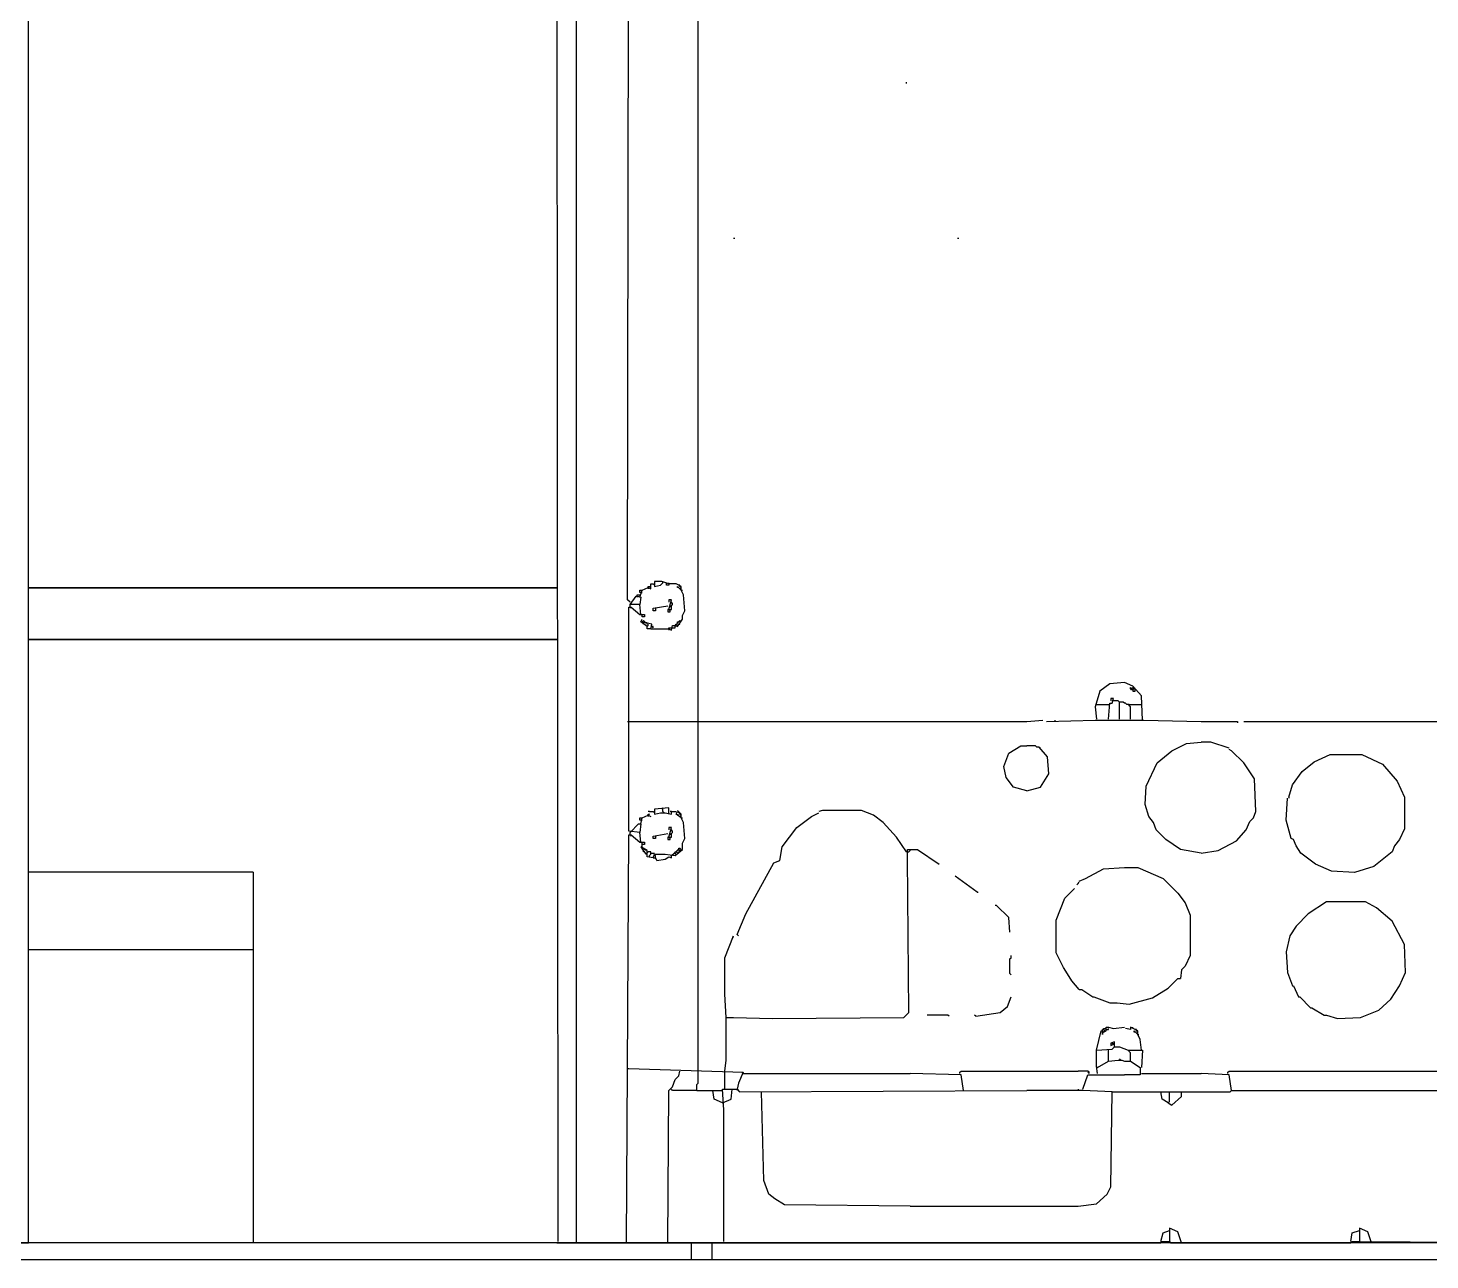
# Model space of a CAD drawing. Extents: x 3792242 to 5145247, y -1546315 to -1031918.
# Drawn here: x 3993451 to 3994265, y -1489490 to -1488775 of the extents above; entities that cross this region are included whole.
import ezdxf

# ---------------------------------------------------------------- set-up
doc = ezdxf.new("R2010")
doc.units = 0
doc.header["$MEASUREMENT"] = 0
doc.layers.add('TENKÁ', color=7, linetype='CONTINUOUS')
doc.layers.add('ZZ-chladenie', color=133, linetype='CONTINUOUS')

msp = doc.modelspace()

# ---------------------------------------------------------------- linework, layer by layer
at = {"layer": 'TENKÁ'}
for p, q in [((3993451.781, -1489100.108), (3993758.766, -1489100.108)), ((3993758.766, -1489100.108), (3993451.781, -1489100.108)), ((3993451.781, -1489130.108), (3993758.792, -1489130.108)), ((3993758.792, -1489130.108), (3993451.781, -1489130.108)), ((3993758.792, -1489130.108), (3993451.781, -1489130.108)), ((3993582.044, -1489265.108), (3993451.781, -1489265.108)), ((3993582.044, -1489265.108), (3993582.044, -1489480.108)), ((3993582.044, -1489310.108), (3993451.781, -1489310.108))]:
    msp.add_line(p, q, dxfattribs=at)
at = {"layer": 'ZZ-chladenie'}
for p, q in [((3993769.687, -1489480.108), (3993769.687, -1487790.604)), ((3993451.781, -1489480.108), (3993451.781, -1487813.216)), ((3993759.088, -1489479.401), (3993757.674, -1487811.803)), ((3993840.348, -1489380.476), (3993840.348, -1487813.216)), ((3993799.365, -1489107.018), (3993800.071, -1488670.333)), ((3993961.178, -1488807.416), (3993961.178, -1488806.709)), ((3993860.84, -1488897.155), (3993861.546, -1488897.155)), ((3993990.855, -1488897.155), (3993991.562, -1488897.155)), ((3993807.844, -1489101.366), (3993811.377, -1489099.952)), ((3993811.377, -1489099.952), (3993811.377, -1489099.245)), ((3993811.377, -1489099.245), (3993812.79, -1489099.245)), ((3993811.377, -1489099.952), (3993811.377, -1489100.659)), ((3993811.377, -1489099.952), (3993812.79, -1489100.659)), ((3993812.79, -1489100.659), (3993812.79, -1489097.832)), ((3993812.79, -1489097.832), (3993814.203, -1489097.832)), ((3993814.203, -1489097.832), (3993814.91, -1489098.538)), ((3993819.149, -1489096.419), (3993814.91, -1489096.419)), ((3993814.91, -1489096.419), (3993814.91, -1489099.245)), ((3993814.91, -1489099.245), (3993818.443, -1489098.538)), ((3993818.443, -1489098.538), (3993819.856, -1489097.125)), ((3993823.389, -1489097.832), (3993819.149, -1489096.419)), ((3993819.856, -1489097.125), (3993819.856, -1489096.419)), ((3993821.976, -1489098.538), (3993821.976, -1489097.125)), ((3993823.389, -1489098.538), (3993821.976, -1489098.538)), ((3993823.389, -1489097.832), (3993823.389, -1489097.125)), ((3993823.389, -1489097.832), (3993823.389, -1489098.538)), ((3993827.629, -1489097.832), (3993823.389, -1489097.832)), ((3993830.456, -1489099.245), (3993827.629, -1489097.832)), ((3993828.335, -1489099.952), (3993828.335, -1489099.245)), ((3993830.456, -1489101.366), (3993828.335, -1489099.245)), ((3993829.042, -1489099.952), (3993828.335, -1489099.952)), ((3993829.749, -1489098.538), (3993829.042, -1489098.538)), ((3993829.749, -1489099.245), (3993829.749, -1489098.538)), ((3993830.456, -1489099.952), (3993829.749, -1489099.245)), ((3993829.749, -1489100.659), (3993830.456, -1489099.952)), ((3993830.456, -1489101.366), (3993829.749, -1489100.659)), ((3993830.456, -1489101.366), (3993830.456, -1489099.245)), ((3993800.778, -1489108.432), (3993799.365, -1489107.018)), ((3993800.778, -1489109.845), (3993804.31, -1489104.898)), ((3993804.31, -1489104.898), (3993805.017, -1489104.898)), ((3993805.017, -1489104.898), (3993805.017, -1489104.192)), ((3993805.017, -1489104.192), (3993806.431, -1489104.192)), ((3993805.017, -1489104.898), (3993805.017, -1489105.605)), ((3993805.017, -1489104.898), (3993807.138, -1489105.605)), ((3993806.431, -1489102.779), (3993806.431, -1489101.366)), ((3993806.431, -1489101.366), (3993807.844, -1489101.366)), ((3993806.431, -1489105.605), (3993807.844, -1489101.366)), ((3993807.138, -1489102.779), (3993806.431, -1489102.779)), ((3993806.431, -1489104.192), (3993807.138, -1489104.192)), ((3993807.138, -1489105.605), (3993806.431, -1489109.845)), ((3993807.138, -1489102.779), (3993807.844, -1489102.779)), ((3993823.389, -1489112.671), (3993824.802, -1489107.018)), ((3993824.802, -1489107.018), (3993823.389, -1489107.018)), ((3993823.389, -1489107.018), (3993823.389, -1489108.432)), ((3993825.509, -1489109.138), (3993824.802, -1489108.432)), ((3993824.802, -1489108.432), (3993824.802, -1489109.138)), ((3993825.509, -1489109.845), (3993825.509, -1489109.138)), ((3993830.456, -1489101.366), (3993831.162, -1489101.366)), ((3993831.869, -1489104.192), (3993830.456, -1489101.366)), ((3993832.575, -1489113.377), (3993831.869, -1489104.192)), ((3993800.071, -1489241.274), (3993800.071, -1489111.258)), ((3993800.071, -1489111.258), (3993801.484, -1489111.258)), ((3993800.778, -1489111.258), (3993800.778, -1489109.845)), ((3993806.431, -1489109.845), (3993800.778, -1489109.845)), ((3993800.778, -1489111.258), (3993801.484, -1489111.964)), ((3993801.484, -1489111.258), (3993806.431, -1489115.497)), ((3993807.138, -1489115.497), (3993806.431, -1489109.845)), ((3993806.431, -1489115.497), (3993809.257, -1489115.497)), ((3993807.844, -1489116.911), (3993807.844, -1489115.497)), ((3993809.257, -1489116.911), (3993807.844, -1489116.911)), ((3993809.257, -1489115.497), (3993809.257, -1489116.911)), ((3993814.203, -1489111.964), (3993822.683, -1489110.551)), ((3993814.203, -1489113.377), (3993814.203, -1489111.964)), ((3993815.617, -1489113.377), (3993814.203, -1489113.377)), ((3993815.617, -1489111.964), (3993815.617, -1489113.377)), ((3993823.389, -1489112.671), (3993822.683, -1489112.671)), ((3993822.683, -1489112.671), (3993822.683, -1489114.084)), ((3993822.683, -1489114.084), (3993824.096, -1489114.084)), ((3993824.096, -1489113.377), (3993823.389, -1489112.671)), ((3993823.389, -1489112.671), (3993824.096, -1489112.671)), ((3993823.389, -1489112.671), (3993824.802, -1489112.671)), ((3993824.096, -1489111.258), (3993824.096, -1489110.551)), ((3993824.096, -1489114.084), (3993824.096, -1489113.377)), ((3993824.802, -1489110.551), (3993825.509, -1489109.845)), ((3993824.802, -1489112.671), (3993824.802, -1489110.551)), ((3993831.162, -1489116.204), (3993832.575, -1489113.377)), ((3993831.162, -1489118.324), (3993831.162, -1489116.204)), ((3993807.138, -1489119.737), (3993807.844, -1489118.324)), ((3993810.67, -1489122.563), (3993807.138, -1489119.737)), ((3993807.844, -1489119.737), (3993808.551, -1489119.03)), ((3993808.551, -1489120.444), (3993807.844, -1489119.737)), ((3993809.964, -1489120.444), (3993808.551, -1489119.03)), ((3993808.551, -1489120.444), (3993809.257, -1489119.737)), ((3993808.551, -1489121.15), (3993808.551, -1489120.444)), ((3993809.257, -1489121.15), (3993808.551, -1489121.15)), ((3993809.257, -1489119.737), (3993809.964, -1489120.444)), ((3993809.964, -1489121.857), (3993809.257, -1489121.15)), ((3993810.67, -1489120.444), (3993809.964, -1489120.444)), ((3993813.497, -1489121.15), (3993809.964, -1489120.444)), ((3993810.67, -1489122.563), (3993809.964, -1489121.857)), ((3993810.67, -1489121.15), (3993810.67, -1489120.444)), ((3993810.67, -1489122.563), (3993811.377, -1489121.857)), ((3993810.67, -1489123.977), (3993810.67, -1489122.563)), ((3993812.79, -1489123.977), (3993810.67, -1489123.977)), ((3993811.377, -1489121.857), (3993811.377, -1489121.15)), ((3993812.79, -1489123.977), (3993813.497, -1489121.15)), ((3993812.79, -1489123.977), (3993823.389, -1489123.977)), ((3993814.203, -1489122.563), (3993813.497, -1489122.563)), ((3993813.497, -1489122.563), (3993814.203, -1489123.27)), ((3993814.203, -1489123.27), (3993814.203, -1489122.563)), ((3993823.389, -1489123.977), (3993823.389, -1489123.27)), ((3993823.389, -1489123.27), (3993824.802, -1489123.27)), ((3993823.389, -1489123.977), (3993823.389, -1489124.684)), ((3993823.389, -1489123.977), (3993824.802, -1489124.684)), ((3993824.802, -1489124.684), (3993825.509, -1489121.857)), ((3993824.802, -1489123.27), (3993826.922, -1489123.27)), ((3993825.509, -1489121.857), (3993826.922, -1489121.857)), ((3993826.922, -1489121.857), (3993829.749, -1489119.03)), ((3993826.922, -1489121.857), (3993827.629, -1489121.15)), ((3993826.922, -1489123.27), (3993826.922, -1489121.857)), ((3993826.922, -1489121.857), (3993828.335, -1489122.563)), ((3993827.629, -1489121.15), (3993828.335, -1489121.857)), ((3993828.335, -1489122.563), (3993831.162, -1489118.324)), ((3993828.335, -1489120.444), (3993828.335, -1489119.737)), ((3993828.335, -1489119.737), (3993829.042, -1489119.737)), ((3993828.335, -1489121.857), (3993829.042, -1489121.15)), ((3993829.042, -1489121.15), (3993829.749, -1489121.15)), ((3993829.749, -1489119.03), (3993829.749, -1489120.444)), ((3993829.749, -1489121.15), (3993829.749, -1489120.444)), ((3994079.182, -1489155.774), (3994073.529, -1489160.014)), ((3994087.661, -1489155.068), (3994079.182, -1489155.774)), ((3994092.607, -1489157.187), (3994087.661, -1489155.068)), ((3994091.194, -1489158.601), (3994091.194, -1489157.894)), ((3994091.194, -1489157.894), (3994091.901, -1489158.601)), ((3994091.901, -1489158.601), (3994092.607, -1489157.894)), ((3994097.554, -1489162.84), (3994092.607, -1489157.187)), ((3994092.607, -1489157.894), (3994093.314, -1489158.601)), ((3994073.529, -1489160.014), (3994070.703, -1489169.2)), ((3994081.302, -1489164.254), (3994079.889, -1489164.254)), ((3994079.889, -1489164.254), (3994079.889, -1489165.667)), ((3994080.595, -1489167.08), (3994081.302, -1489164.254)), ((3994084.128, -1489165.667), (3994080.595, -1489165.667)), ((3994084.835, -1489166.373), (3994084.128, -1489165.667)), ((3994091.901, -1489159.307), (3994091.194, -1489158.601)), ((3994091.901, -1489158.601), (3994092.607, -1489159.307)), ((3994092.607, -1489159.307), (3994091.901, -1489159.307)), ((3994092.607, -1489159.307), (3994093.314, -1489158.601)), ((3994092.607, -1489159.307), (3994092.607, -1489160.014)), ((3994092.607, -1489160.014), (3994094.021, -1489160.014)), ((3994094.021, -1489158.601), (3994093.314, -1489158.601)), ((3994094.021, -1489159.307), (3994094.021, -1489158.601)), ((3994094.021, -1489160.014), (3994094.021, -1489159.307)), ((3994098.26, -1489176.972), (3994097.554, -1489162.84)), ((3994070.703, -1489169.2), (3994071.41, -1489176.266)), ((3994071.41, -1489167.786), (3994078.475, -1489167.786)), ((3994078.475, -1489176.266), (3994079.182, -1489167.08)), ((3994078.475, -1489167.786), (3994079.182, -1489167.786)), ((3994079.182, -1489167.786), (3994079.182, -1489167.08)), ((3994079.182, -1489167.08), (3994080.595, -1489167.08)), ((3994086.955, -1489166.373), (3994084.835, -1489166.373)), ((3994084.835, -1489176.266), (3994084.835, -1489166.373)), ((3994087.661, -1489167.08), (3994086.955, -1489166.373)), ((3994088.368, -1489167.08), (3994087.661, -1489167.08)), ((3994089.074, -1489167.786), (3994088.368, -1489167.08)), ((3994090.488, -1489167.786), (3994089.074, -1489167.786)), ((3994090.488, -1489168.493), (3994090.488, -1489167.786)), ((3994090.488, -1489167.786), (3994097.554, -1489167.786)), ((3994091.194, -1489169.2), (3994090.488, -1489168.493)), ((3994091.194, -1489176.266), (3994091.194, -1489169.2)), ((3993799.365, -1489177.679), (3993840.348, -1489177.679)), ((3993840.348, -1489177.679), (3993931.501, -1489177.679)), ((3993931.501, -1489177.679), (3994031.132, -1489177.679)), ((3994031.132, -1489177.679), (3994040.319, -1489176.972)), ((3994042.438, -1489177.679), (3994070.703, -1489176.972)), ((3994047.385, -1489176.972), (3994047.385, -1489177.679)), ((3994070.703, -1489176.972), (3994098.967, -1489176.972)), ((3994098.967, -1489176.972), (3994132.178, -1489177.679)), ((3994132.178, -1489177.679), (3994153.376, -1489177.679)), ((3994153.376, -1489177.679), (3994153.376, -1489178.386)), ((3994156.909, -1489177.679), (3994316.603, -1489177.679)), ((3994115.219, -1489194.638), (3994123.698, -1489190.398)), ((3994123.698, -1489190.398), (3994132.178, -1489189.691)), ((3994137.83, -1489189.691), (3994132.178, -1489189.691)), ((3994148.43, -1489193.224), (3994137.83, -1489189.691)), ((3994017.707, -1489203.824), (3994020.533, -1489196.051)), ((3994020.533, -1489196.051), (3994027.599, -1489191.811)), ((3994027.599, -1489191.811), (3994031.132, -1489191.811)), ((3994036.079, -1489191.811), (3994031.132, -1489191.811)), ((3994036.785, -1489192.518), (3994036.079, -1489191.811)), ((3994038.198, -1489192.518), (3994036.785, -1489192.518)), ((3994038.198, -1489192.518), (3994038.905, -1489193.224)), ((3994043.145, -1489198.171), (3994038.198, -1489192.518)), ((3994043.851, -1489208.063), (3994043.145, -1489198.171)), ((3994106.739, -1489201.704), (3994115.219, -1489194.638)), ((3994149.843, -1489194.638), (3994148.43, -1489193.931)), ((3994156.909, -1489201.704), (3994149.843, -1489194.638)), ((3994197.892, -1489200.997), (3994207.078, -1489196.758)), ((3994207.078, -1489196.758), (3994225.45, -1489196.758)), ((3994225.45, -1489196.758), (3994237.462, -1489202.411)), ((3994019.12, -1489210.183), (3994017.707, -1489203.824)), ((3994100.38, -1489215.129), (3994106.739, -1489201.704)), ((3994163.268, -1489210.89), (3994156.909, -1489201.704)), ((3994185.173, -1489214.422), (3994190.826, -1489206.65)), ((3994190.826, -1489206.65), (3994197.892, -1489200.997)), ((3994237.462, -1489202.411), (3994245.942, -1489212.303)), ((3994023.36, -1489215.836), (3994019.12, -1489210.183)), ((3994038.905, -1489215.836), (3994043.851, -1489208.063)), ((3994163.975, -1489229.968), (3994163.268, -1489210.89)), ((3994183.053, -1489221.489), (3994185.173, -1489214.422)), ((3994245.942, -1489212.303), (3994250.182, -1489221.489)), ((3994031.132, -1489217.956), (3994023.36, -1489215.836)), ((3994031.132, -1489217.956), (3994038.905, -1489215.836)), ((3994099.673, -1489225.729), (3994100.38, -1489215.129)), ((3994181.64, -1489234.915), (3994182.347, -1489222.195)), ((3994183.053, -1489221.489), (3994183.053, -1489222.195)), ((3994250.182, -1489221.489), (3994250.182, -1489239.861)), ((3993812.083, -1489229.968), (3993811.377, -1489229.968)), ((3993812.083, -1489229.968), (3993814.203, -1489229.968)), ((3993814.203, -1489229.968), (3993814.91, -1489230.674)), ((3993823.389, -1489227.848), (3993814.91, -1489228.555)), ((3993814.91, -1489228.555), (3993814.91, -1489231.381)), ((3993814.91, -1489231.381), (3993818.443, -1489230.674)), ((3993818.443, -1489230.674), (3993821.269, -1489230.674)), ((3993819.856, -1489228.555), (3993819.149, -1489227.848)), ((3993819.856, -1489229.968), (3993819.856, -1489228.555)), ((3993819.856, -1489229.968), (3993820.563, -1489230.674)), ((3993821.269, -1489230.674), (3993824.802, -1489231.381)), ((3993823.389, -1489231.381), (3993823.389, -1489227.848)), ((3993824.802, -1489229.968), (3993824.096, -1489229.968)), ((3993824.802, -1489231.381), (3993824.802, -1489229.968)), ((3993824.802, -1489229.968), (3993827.629, -1489229.968)), ((3993827.629, -1489231.381), (3993828.335, -1489229.968)), ((3993830.456, -1489231.381), (3993828.335, -1489229.261)), ((3993828.335, -1489229.968), (3993829.042, -1489230.674)), ((3993829.749, -1489230.674), (3993829.042, -1489230.674)), ((3993829.749, -1489231.381), (3993829.749, -1489230.674)), ((3993906.062, -1489232.795), (3993910.302, -1489230.674)), ((3993912.422, -1489229.261), (3993910.302, -1489229.968)), ((3993935.033, -1489229.261), (3993912.422, -1489229.261)), ((3993942.1, -1489232.088), (3993935.033, -1489229.261)), ((3994101.794, -1489232.795), (3994099.673, -1489225.729)), ((3994162.562, -1489233.502), (3994163.975, -1489229.968)), ((3993800.778, -1489241.981), (3993805.724, -1489237.034)), ((3993805.724, -1489237.034), (3993807.138, -1489237.034)), ((3993806.431, -1489234.915), (3993806.431, -1489233.502)), ((3993806.431, -1489233.502), (3993807.844, -1489233.502)), ((3993807.138, -1489234.915), (3993806.431, -1489234.915)), ((3993807.138, -1489237.034), (3993806.431, -1489241.981)), ((3993807.138, -1489237.034), (3993807.844, -1489233.502)), ((3993807.138, -1489234.915), (3993807.844, -1489234.915)), ((3993807.844, -1489233.502), (3993811.377, -1489232.088)), ((3993811.377, -1489232.088), (3993811.377, -1489231.381)), ((3993811.377, -1489231.381), (3993812.083, -1489231.381)), ((3993812.083, -1489231.381), (3993811.377, -1489232.088)), ((3993811.377, -1489232.088), (3993811.377, -1489232.795)), ((3993811.377, -1489232.088), (3993812.79, -1489232.795)), ((3993823.389, -1489244.807), (3993824.802, -1489239.154)), ((3993824.802, -1489239.154), (3993823.389, -1489239.154)), ((3993823.389, -1489239.154), (3993823.389, -1489240.568)), ((3993830.456, -1489233.502), (3993827.629, -1489231.381)), ((3993828.335, -1489232.088), (3993828.335, -1489231.381)), ((3993829.042, -1489232.088), (3993828.335, -1489232.088)), ((3993830.456, -1489232.088), (3993829.749, -1489231.381)), ((3993829.749, -1489232.795), (3993830.456, -1489232.088)), ((3993830.456, -1489233.502), (3993829.749, -1489232.795)), ((3993830.456, -1489233.502), (3993830.456, -1489231.381)), ((3993830.456, -1489233.502), (3993831.162, -1489233.502)), ((3993831.869, -1489236.328), (3993830.456, -1489233.502)), ((3993832.575, -1489245.513), (3993831.869, -1489236.328)), ((3993889.104, -1489250.46), (3993897.583, -1489239.154)), ((3993897.583, -1489239.154), (3993906.062, -1489232.795)), ((3993947.753, -1489236.328), (3993942.1, -1489232.088)), ((3993955.525, -1489244.807), (3993947.753, -1489236.328)), ((3994104.62, -1489236.328), (3994101.794, -1489232.795)), ((3994106.033, -1489240.568), (3994104.62, -1489236.328)), ((3994158.322, -1489240.568), (3994160.442, -1489235.621)), ((3994160.442, -1489235.621), (3994162.562, -1489233.502)), ((3994184.467, -1489245.513), (3994181.64, -1489234.915)), ((3993799.365, -1489379.063), (3993800.071, -1489243.394)), ((3993806.431, -1489241.981), (3993800.071, -1489241.274)), ((3993800.071, -1489243.394), (3993801.484, -1489243.394)), ((3993800.778, -1489243.394), (3993800.778, -1489241.981)), ((3993800.778, -1489243.394), (3993801.484, -1489244.1)), ((3993801.484, -1489243.394), (3993806.431, -1489247.633)), ((3993807.138, -1489247.633), (3993806.431, -1489241.981)), ((3993814.203, -1489244.1), (3993822.683, -1489242.687)), ((3993814.203, -1489245.513), (3993814.203, -1489244.1)), ((3993815.617, -1489245.513), (3993814.203, -1489245.513)), ((3993815.617, -1489244.1), (3993815.617, -1489245.513)), ((3993823.389, -1489244.807), (3993822.683, -1489244.807)), ((3993822.683, -1489244.807), (3993822.683, -1489246.22)), ((3993822.683, -1489246.22), (3993824.096, -1489246.22)), ((3993824.096, -1489245.513), (3993823.389, -1489244.807)), ((3993823.389, -1489244.807), (3993824.096, -1489244.807)), ((3993823.389, -1489244.807), (3993824.802, -1489244.807)), ((3993824.096, -1489243.394), (3993824.096, -1489242.687)), ((3993824.096, -1489246.22), (3993824.096, -1489245.513)), ((3993825.509, -1489241.274), (3993824.802, -1489240.568)), ((3993824.802, -1489240.568), (3993824.802, -1489241.274)), ((3993824.802, -1489242.687), (3993825.509, -1489241.981)), ((3993824.802, -1489244.807), (3993824.802, -1489242.687)), ((3993825.509, -1489241.981), (3993825.509, -1489241.274)), ((3993831.162, -1489248.34), (3993832.575, -1489245.513)), ((3993961.178, -1489253.286), (3993955.525, -1489244.807)), ((3994111.686, -1489246.22), (3994106.033, -1489240.568)), ((3994120.165, -1489251.873), (3994111.686, -1489246.22)), ((3994142.07, -1489252.58), (3994152.669, -1489246.927)), ((3994152.669, -1489246.927), (3994158.322, -1489240.568)), ((3994185.88, -1489246.22), (3994184.467, -1489245.513)), ((3994187.293, -1489249.753), (3994185.88, -1489246.22)), ((3994247.355, -1489246.22), (3994244.529, -1489249.753)), ((3994250.182, -1489239.861), (3994247.355, -1489246.22)), ((3993806.431, -1489247.633), (3993809.257, -1489247.633)), ((3993810.67, -1489252.58), (3993807.138, -1489250.46)), ((3993807.138, -1489250.46), (3993809.964, -1489254.699)), ((3993807.844, -1489249.047), (3993807.844, -1489247.633)), ((3993807.844, -1489250.46), (3993807.844, -1489249.047)), ((3993809.257, -1489249.047), (3993807.844, -1489249.047)), ((3993807.844, -1489251.873), (3993808.551, -1489251.166)), ((3993808.551, -1489252.58), (3993807.844, -1489251.873)), ((3993808.551, -1489251.166), (3993809.257, -1489251.873)), ((3993808.551, -1489253.286), (3993808.551, -1489252.58)), ((3993809.257, -1489253.286), (3993808.551, -1489253.286)), ((3993809.257, -1489247.633), (3993809.257, -1489249.047)), ((3993809.964, -1489251.873), (3993809.257, -1489251.873)), ((3993809.964, -1489252.58), (3993809.964, -1489251.873)), ((3993809.964, -1489254.699), (3993811.377, -1489253.286)), ((3993810.67, -1489256.113), (3993810.67, -1489252.58)), ((3993812.79, -1489253.286), (3993811.377, -1489253.286)), ((3993812.083, -1489255.406), (3993812.79, -1489254.699)), ((3993812.083, -1489256.113), (3993812.083, -1489255.406)), ((3993812.79, -1489254.699), (3993812.79, -1489253.286)), ((3993812.79, -1489253.993), (3993814.91, -1489253.993)), ((3993814.203, -1489256.82), (3993814.91, -1489254.699)), ((3993814.91, -1489254.699), (3993821.269, -1489254.699)), ((3993815.617, -1489255.406), (3993814.91, -1489255.406)), ((3993815.617, -1489256.82), (3993815.617, -1489255.406)), ((3993821.269, -1489254.699), (3993826.922, -1489255.406)), ((3993824.802, -1489255.406), (3993829.749, -1489251.166)), ((3993824.802, -1489256.82), (3993824.802, -1489255.406)), ((3993826.922, -1489255.406), (3993831.162, -1489251.873)), ((3993826.922, -1489253.993), (3993826.922, -1489253.286)), ((3993826.922, -1489253.286), (3993827.629, -1489253.286)), ((3993826.922, -1489253.993), (3993826.922, -1489254.699)), ((3993827.629, -1489253.286), (3993828.335, -1489252.58)), ((3993827.629, -1489253.286), (3993828.335, -1489253.993)), ((3993828.335, -1489252.58), (3993829.042, -1489251.873)), ((3993828.335, -1489253.993), (3993829.042, -1489253.286)), ((3993829.042, -1489251.873), (3993829.042, -1489251.166)), ((3993829.042, -1489251.166), (3993829.749, -1489251.166)), ((3993829.042, -1489253.286), (3993829.749, -1489253.286)), ((3993830.456, -1489251.873), (3993829.749, -1489251.166)), ((3993829.749, -1489252.58), (3993830.456, -1489251.873)), ((3993829.749, -1489253.286), (3993829.749, -1489252.58)), ((3993831.162, -1489251.873), (3993831.162, -1489248.34)), ((3993887.691, -1489258.233), (3993889.104, -1489250.46)), ((3993961.178, -1489253.286), (3993962.592, -1489253.286)), ((3993961.885, -1489256.82), (3993961.885, -1489251.873)), ((3993961.885, -1489251.873), (3993967.537, -1489251.873)), ((3993962.592, -1489253.286), (3993963.298, -1489252.58)), ((3993963.298, -1489252.58), (3993963.298, -1489251.873)), ((3993967.537, -1489251.873), (3993980.257, -1489260.352)), ((3994132.178, -1489253.993), (3994120.165, -1489251.873)), ((3994132.178, -1489253.993), (3994142.07, -1489252.58)), ((3994190.12, -1489253.993), (3994187.293, -1489249.753)), ((3994198.599, -1489260.352), (3994190.12, -1489253.993)), ((3994243.116, -1489253.286), (3994232.516, -1489261.765)), ((3994244.529, -1489249.753), (3994243.116, -1489253.286)), ((3993814.203, -1489256.82), (3993810.67, -1489256.113)), ((3993814.203, -1489256.82), (3993815.617, -1489256.82)), ((3993815.617, -1489256.82), (3993815.617, -1489257.526)), ((3993815.617, -1489256.82), (3993816.323, -1489258.233)), ((3993816.323, -1489258.233), (3993821.269, -1489257.526)), ((3993821.269, -1489257.526), (3993823.389, -1489256.113)), ((3993823.389, -1489256.113), (3993824.802, -1489256.82)), ((3993867.906, -1489289.323), (3993884.158, -1489259.646)), ((3993884.158, -1489259.646), (3993887.691, -1489258.233)), ((3993962.592, -1489346.558), (3993961.885, -1489256.82)), ((3994065.05, -1489268.831), (3994075.649, -1489263.179)), ((3994075.649, -1489263.179), (3994087.661, -1489262.472)), ((3994087.661, -1489262.472), (3994095.434, -1489262.472)), ((3994095.434, -1489262.472), (3994110.273, -1489268.831)), ((3994207.785, -1489264.592), (3994198.599, -1489260.352)), ((3994232.516, -1489261.765), (3994221.21, -1489265.299)), ((3994002.162, -1489276.604), (3993989.442, -1489267.418)), ((3994060.103, -1489272.365), (3994060.81, -1489271.658)), ((3994060.81, -1489271.658), (3994061.516, -1489270.952)), ((3994061.516, -1489270.245), (3994065.05, -1489268.831)), ((3994110.273, -1489268.831), (3994118.752, -1489277.311)), ((3994221.21, -1489265.299), (3994207.785, -1489264.592)), ((3994002.162, -1489276.604), (3994002.868, -1489276.604)), ((3994048.091, -1489292.856), (3994053.037, -1489280.138)), ((3994053.037, -1489280.138), (3994058.69, -1489274.485)), ((3994118.752, -1489277.311), (3994122.991, -1489282.964)), ((3994013.467, -1489284.377), (3994012.76, -1489284.377)), ((3994020.533, -1489291.443), (3994013.467, -1489284.377)), ((3994122.991, -1489282.964), (3994125.818, -1489290.03)), ((3994204.959, -1489282.257), (3994194.359, -1489289.323)), ((3994227.57, -1489282.257), (3994204.959, -1489282.257)), ((3994233.93, -1489285.79), (3994227.57, -1489282.257)), ((3994243.116, -1489293.563), (3994233.93, -1489285.79)), ((3993862.959, -1489301.336), (3993867.906, -1489289.323)), ((3994021.24, -1489299.922), (3994020.533, -1489291.443)), ((3994048.091, -1489311.935), (3994048.091, -1489292.856)), ((3994125.818, -1489290.03), (3994125.818, -1489313.348)), ((3994187.293, -1489296.39), (3994183.76, -1489302.042)), ((3994194.359, -1489289.323), (3994187.293, -1489296.39)), ((3994250.182, -1489306.988), (3994243.116, -1489293.563)), ((3993855.893, -1489314.761), (3993860.84, -1489302.042)), ((3993860.133, -1489302.749), (3993860.84, -1489302.749)), ((3993862.959, -1489301.336), (3993863.666, -1489302.042)), ((3994183.76, -1489302.042), (3994181.64, -1489311.229)), ((3994052.331, -1489320.414), (3994048.091, -1489311.935)), ((3994181.64, -1489311.229), (3994182.347, -1489323.24)), ((3994250.888, -1489323.24), (3994250.182, -1489306.988)), ((3993855.893, -1489335.96), (3993855.893, -1489314.761)), ((3994021.24, -1489315.468), (3994021.946, -1489314.761)), ((3994021.24, -1489323.947), (3994021.24, -1489315.468)), ((3994021.946, -1489314.761), (3994021.946, -1489313.348)), ((3994053.744, -1489322.534), (3994052.331, -1489320.414)), ((3994122.991, -1489319.708), (3994120.872, -1489321.827)), ((3994125.818, -1489313.348), (3994122.991, -1489319.708)), ((3994021.946, -1489324.654), (3994021.24, -1489323.947)), ((3994057.277, -1489328.187), (3994053.744, -1489322.534)), ((3994061.516, -1489333.133), (3994057.277, -1489328.187)), ((3994113.099, -1489332.426), (3994118.752, -1489326.774)), ((3994118.752, -1489326.774), (3994120.165, -1489326.774)), ((3994120.872, -1489321.827), (3994120.165, -1489326.774)), ((3994182.347, -1489323.24), (3994185.173, -1489331.013)), ((3994247.355, -1489331.013), (3994250.888, -1489323.24)), ((3993856.6, -1489349.385), (3993855.893, -1489335.96)), ((3994061.516, -1489333.133), (3994062.93, -1489333.133)), ((3994062.93, -1489333.133), (3994069.289, -1489337.373)), ((3994103.913, -1489338.079), (3994113.099, -1489332.426)), ((3994185.173, -1489331.013), (3994185.88, -1489331.013)), ((3994185.88, -1489331.013), (3994188.707, -1489337.373)), ((3994242.409, -1489338.786), (3994247.355, -1489331.013)), ((3994015.587, -1489346.558), (3994019.827, -1489343.026)), ((3994019.827, -1489343.026), (3994021.946, -1489337.373)), ((3994069.289, -1489337.373), (3994069.996, -1489337.373)), ((3994069.996, -1489337.373), (3994079.182, -1489340.906)), ((3994079.182, -1489340.906), (3994083.421, -1489340.906)), ((3994083.421, -1489340.906), (3994090.488, -1489341.613)), ((3994090.488, -1489341.613), (3994103.913, -1489338.079)), ((3994188.707, -1489337.373), (3994189.413, -1489337.373)), ((3994189.413, -1489337.373), (3994195.773, -1489343.732)), ((3994195.773, -1489343.732), (3994196.479, -1489343.732)), ((3994196.479, -1489343.732), (3994203.546, -1489347.972)), ((3994224.743, -1489349.385), (3994235.343, -1489345.145)), ((3994235.343, -1489345.145), (3994242.409, -1489338.786)), ((3993856.6, -1489355.745), (3993856.6, -1489349.385)), ((3993856.6, -1489349.385), (3993860.84, -1489349.385)), ((3993860.84, -1489349.385), (3993883.451, -1489350.092)), ((3993883.451, -1489350.092), (3993959.765, -1489349.385)), ((3993959.765, -1489349.385), (3993962.592, -1489346.558)), ((3993985.203, -1489347.972), (3993973.19, -1489347.972)), ((3993985.91, -1489348.679), (3993985.203, -1489347.972)), ((3994001.455, -1489348.679), (3994000.748, -1489347.972)), ((3994001.455, -1489348.679), (3994015.587, -1489346.558)), ((3994203.546, -1489347.972), (3994204.959, -1489347.972)), ((3994204.959, -1489347.972), (3994211.318, -1489350.092)), ((3994211.318, -1489350.092), (3994224.743, -1489349.385)), ((3993856.6, -1489374.117), (3993856.6, -1489355.745)), ((3994071.41, -1489368.464), (3994074.236, -1489357.158)), ((3994074.236, -1489357.158), (3994074.942, -1489357.158)), ((3994074.942, -1489357.158), (3994074.942, -1489356.451)), ((3994074.942, -1489356.451), (3994075.649, -1489356.451)), ((3994074.942, -1489357.158), (3994074.942, -1489359.278)), ((3994074.942, -1489359.278), (3994074.942, -1489357.158)), ((3994075.649, -1489356.451), (3994075.649, -1489355.745)), ((3994075.649, -1489355.745), (3994077.062, -1489355.745)), ((3994076.355, -1489357.158), (3994075.649, -1489356.451)), ((3994075.649, -1489357.865), (3994076.355, -1489357.158)), ((3994075.649, -1489357.865), (3994077.062, -1489357.158)), ((3994077.062, -1489357.158), (3994077.062, -1489355.038)), ((3994077.062, -1489355.038), (3994078.475, -1489355.038)), ((3994077.062, -1489356.451), (3994078.475, -1489356.451)), ((3994078.475, -1489355.038), (3994081.302, -1489355.745)), ((3994078.475, -1489356.451), (3994078.475, -1489355.745)), ((3994081.302, -1489355.745), (3994087.661, -1489355.038)), ((3994091.194, -1489356.451), (3994088.368, -1489355.745)), ((3994095.434, -1489357.158), (3994091.194, -1489355.038)), ((3994091.194, -1489355.038), (3994091.194, -1489356.451)), ((3994092.607, -1489355.745), (3994092.607, -1489355.038)), ((3994093.314, -1489357.865), (3994093.314, -1489357.158)), ((3994095.434, -1489359.278), (3994093.314, -1489357.158)), ((3994094.021, -1489357.865), (3994093.314, -1489357.865)), ((3994094.728, -1489356.451), (3994094.021, -1489356.451)), ((3994094.728, -1489357.158), (3994094.728, -1489356.451)), ((3994095.434, -1489357.865), (3994094.728, -1489357.158)), ((3994094.728, -1489358.571), (3994095.434, -1489357.865)), ((3994095.434, -1489359.278), (3994094.728, -1489358.571)), ((3994095.434, -1489359.278), (3994095.434, -1489357.158)), ((3994095.434, -1489359.278), (3994096.141, -1489359.278)), ((3994096.847, -1489362.104), (3994095.434, -1489359.278)), ((3994071.41, -1489368.464), (3994080.595, -1489367.757)), ((3994071.41, -1489377.649), (3994071.41, -1489368.464)), ((3994078.475, -1489374.823), (3994078.475, -1489368.464)), ((3994082.008, -1489363.517), (3994079.889, -1489364.224)), ((3994079.889, -1489364.224), (3994079.889, -1489365.638)), ((3994079.889, -1489365.638), (3994081.302, -1489364.931)), ((3994081.302, -1489364.931), (3994080.595, -1489364.224)), ((3994080.595, -1489367.757), (3994082.008, -1489366.344)), ((3994082.008, -1489366.344), (3994082.008, -1489363.517)), ((3994082.008, -1489366.344), (3994084.835, -1489366.344)), ((3994084.835, -1489366.344), (3994089.781, -1489368.464)), ((3994089.781, -1489368.464), (3994098.26, -1489368.464)), ((3994090.488, -1489369.17), (3994090.488, -1489368.464)), ((3994091.194, -1489369.877), (3994090.488, -1489369.17)), ((3994097.554, -1489368.464), (3994096.847, -1489362.104)), ((3994098.26, -1489368.464), (3994097.554, -1489378.356)), ((3993855.893, -1489380.476), (3993856.6, -1489374.117)), ((3994072.116, -1489381.889), (3994071.41, -1489377.649)), ((3994072.116, -1489378.356), (3994078.475, -1489374.823)), ((3994078.475, -1489374.823), (3994084.128, -1489374.117)), ((3994084.128, -1489374.117), (3994086.248, -1489374.117)), ((3994084.835, -1489373.41), (3994085.541, -1489374.117)), ((3994086.248, -1489374.117), (3994087.661, -1489374.823)), ((3994087.661, -1489374.823), (3994091.194, -1489374.823)), ((3994091.194, -1489374.823), (3994091.194, -1489369.877)), ((3994091.194, -1489374.823), (3994096.847, -1489378.356)), ((3993798.658, -1489480.108), (3993799.365, -1489379.063)), ((3993799.365, -1489379.063), (3993800.071, -1489379.063)), ((3993800.071, -1489379.063), (3993866.492, -1489381.183)), ((3993825.509, -1489389.662), (3993826.922, -1489385.422)), ((3993826.922, -1489385.422), (3993829.042, -1489383.302)), ((3993829.042, -1489383.302), (3993829.749, -1489380.476)), ((3993840.348, -1489387.542), (3993840.348, -1489380.476)), ((3993855.893, -1489391.075), (3993855.893, -1489380.476)), ((3993866.492, -1489381.183), (3993863.666, -1489387.542)), ((3993866.492, -1489381.889), (3993865.786, -1489381.183)), ((3993866.492, -1489381.889), (3993963.298, -1489381.889)), ((3993992.976, -1489382.596), (3993963.298, -1489381.889)), ((3993992.269, -1489381.183), (3993992.976, -1489380.476)), ((3993992.269, -1489381.889), (3993992.269, -1489381.183)), ((3993992.976, -1489380.476), (3994031.132, -1489380.476)), ((3993994.389, -1489391.782), (3993992.976, -1489382.596)), ((3994031.132, -1489380.476), (3994060.81, -1489380.476)), ((3994066.463, -1489380.476), (3994060.81, -1489380.476)), ((3994063.637, -1489391.075), (3994066.463, -1489382.596)), ((3994067.169, -1489381.183), (3994066.463, -1489380.476)), ((3994067.169, -1489381.889), (3994066.463, -1489381.183)), ((3994066.463, -1489382.596), (3994087.661, -1489382.596)), ((3994067.169, -1489381.889), (3994067.169, -1489381.183)), ((3994072.116, -1489378.356), (3994071.41, -1489378.356)), ((3994096.847, -1489382.596), (3994087.661, -1489382.596)), ((3994096.847, -1489378.356), (3994096.847, -1489382.596)), ((3994097.554, -1489381.889), (3994132.178, -1489381.889)), ((3994148.43, -1489382.596), (3994132.178, -1489381.889)), ((3994147.723, -1489381.183), (3994148.43, -1489380.476)), ((3994147.723, -1489381.889), (3994147.723, -1489381.183)), ((3994148.43, -1489380.476), (3994156.909, -1489380.476)), ((3994149.843, -1489391.782), (3994148.43, -1489382.596)), ((3994156.909, -1489380.476), (3994315.896, -1489380.476)), ((3993822.683, -1489480.108), (3993823.389, -1489391.782)), ((3993823.389, -1489391.782), (3993825.509, -1489389.662)), ((3993825.509, -1489391.782), (3993824.802, -1489391.075)), ((3993839.641, -1489391.782), (3993825.509, -1489391.782)), ((3993839.641, -1489388.249), (3993840.348, -1489387.542)), ((3993839.641, -1489391.782), (3993839.641, -1489388.249)), ((3993839.641, -1489391.782), (3993848.827, -1489391.782)), ((3993849.534, -1489396.728), (3993848.827, -1489391.782)), ((3993848.827, -1489391.782), (3993854.48, -1489391.782)), ((3993855.187, -1489403.088), (3993854.48, -1489391.075)), ((3993854.48, -1489391.075), (3993862.959, -1489391.075)), ((3993859.426, -1489396.728), (3993860.133, -1489391.075)), ((3993863.666, -1489387.542), (3993862.959, -1489391.075)), ((3993862.959, -1489391.075), (3993862.959, -1489391.782)), ((3993862.959, -1489391.075), (3993864.373, -1489392.488)), ((3993864.373, -1489392.488), (3994031.132, -1489391.782)), ((3993878.505, -1489444.071), (3993877.092, -1489392.488)), ((3994063.637, -1489391.782), (3994031.132, -1489391.782)), ((3994060.81, -1489391.075), (3994060.81, -1489391.782)), ((3994080.595, -1489392.488), (3994063.637, -1489391.782)), ((3994079.889, -1489447.604), (3994080.595, -1489392.488)), ((3994080.595, -1489392.488), (3994087.661, -1489392.488)), ((3994087.661, -1489392.488), (3994108.86, -1489392.488)), ((3994109.566, -1489396.728), (3994108.86, -1489392.488)), ((3994108.86, -1489392.488), (3994113.806, -1489392.488)), ((3994113.806, -1489398.141), (3994113.806, -1489392.488)), ((3994113.806, -1489392.488), (3994132.178, -1489392.488)), ((3994120.872, -1489395.315), (3994120.872, -1489392.488)), ((3994132.178, -1489392.488), (3994149.137, -1489392.488)), ((3994149.137, -1489392.488), (3994149.843, -1489391.782)), ((3994149.843, -1489391.782), (3994164.682, -1489391.782)), ((3994164.682, -1489391.782), (3994449.445, -1489391.782)), ((3993854.48, -1489398.848), (3993849.534, -1489396.728)), ((3993854.48, -1489398.848), (3993859.426, -1489396.728)), ((3994113.099, -1489398.848), (3994109.566, -1489396.728)), ((3994113.099, -1489398.848), (3994113.806, -1489398.141)), ((3994113.099, -1489398.848), (3994115.219, -1489400.261)), ((3994115.219, -1489400.261), (3994120.872, -1489395.315)), ((3993855.187, -1489468.096), (3993855.187, -1489403.088)), ((3993881.331, -1489451.844), (3993878.505, -1489444.071)), ((3994077.769, -1489451.844), (3994079.889, -1489447.604)), ((3993884.865, -1489454.67), (3993881.331, -1489451.844)), ((3993890.517, -1489458.203), (3993884.865, -1489454.67)), ((3993963.298, -1489458.91), (3993890.517, -1489458.203)), ((3993963.298, -1489458.91), (3994031.132, -1489458.91)), ((3994031.132, -1489458.91), (3994060.81, -1489458.91)), ((3994060.81, -1489458.91), (3994071.41, -1489457.496)), ((3994071.41, -1489457.496), (3994077.769, -1489451.844)), ((3993855.187, -1489479.401), (3993855.187, -1489468.096)), ((3994108.86, -1489479.401), (3994110.273, -1489474.455)), ((3994110.273, -1489474.455), (3994113.806, -1489473.042)), ((3994118.752, -1489473.749), (3994113.806, -1489471.628)), ((3994113.806, -1489471.628), (3994113.806, -1489479.401)), ((3994120.872, -1489480.108), (3994118.752, -1489473.749)), ((3994219.091, -1489479.401), (3994219.797, -1489474.455)), ((3994219.797, -1489474.455), (3994224.037, -1489473.042)), ((3994228.983, -1489473.749), (3994224.037, -1489471.628)), ((3994224.037, -1489471.628), (3994224.037, -1489479.401)), ((3994231.103, -1489480.108), (3994228.983, -1489473.749)), ((3994798.012, -1489480.108), (3992432.358, -1489480.108)), ((3993091.411, -1489480.108), (3993451.781, -1489480.108)), ((3993758.381, -1489480.108), (3993860.84, -1489480.108)), ((3993836.522, -1489490.108), (3993836.522, -1489480.108)), ((3993848.522, -1489490.108), (3993848.522, -1489480.108)), ((3993860.84, -1489480.108), (3994031.132, -1489480.108)), ((3994031.132, -1489480.108), (3994087.661, -1489480.108)), ((3994087.661, -1489480.108), (3994108.86, -1489480.108)), ((3994108.86, -1489480.108), (3994109.566, -1489479.401)), ((3994109.566, -1489479.401), (3994113.806, -1489479.401)), ((3994113.806, -1489479.401), (3994113.806, -1489480.108)), ((3994113.806, -1489479.401), (3994114.512, -1489480.108)), ((3994114.512, -1489480.108), (3994132.178, -1489480.108)), ((3994132.178, -1489480.108), (3994219.091, -1489480.108)), ((3994219.091, -1489480.108), (3994219.797, -1489479.401)), ((3994219.797, -1489479.401), (3994222.624, -1489479.401)), ((3994222.624, -1489479.401), (3994224.037, -1489479.401)), ((3994224.037, -1489479.401), (3994224.037, -1489480.108)), ((3994224.037, -1489479.401), (3994329.322, -1489480.108)), ((3994743.012, -1489490.108), (3992487.358, -1489490.108))]:
    msp.add_line(p, q, dxfattribs=at)

doc.saveas('drawing.dxf')
